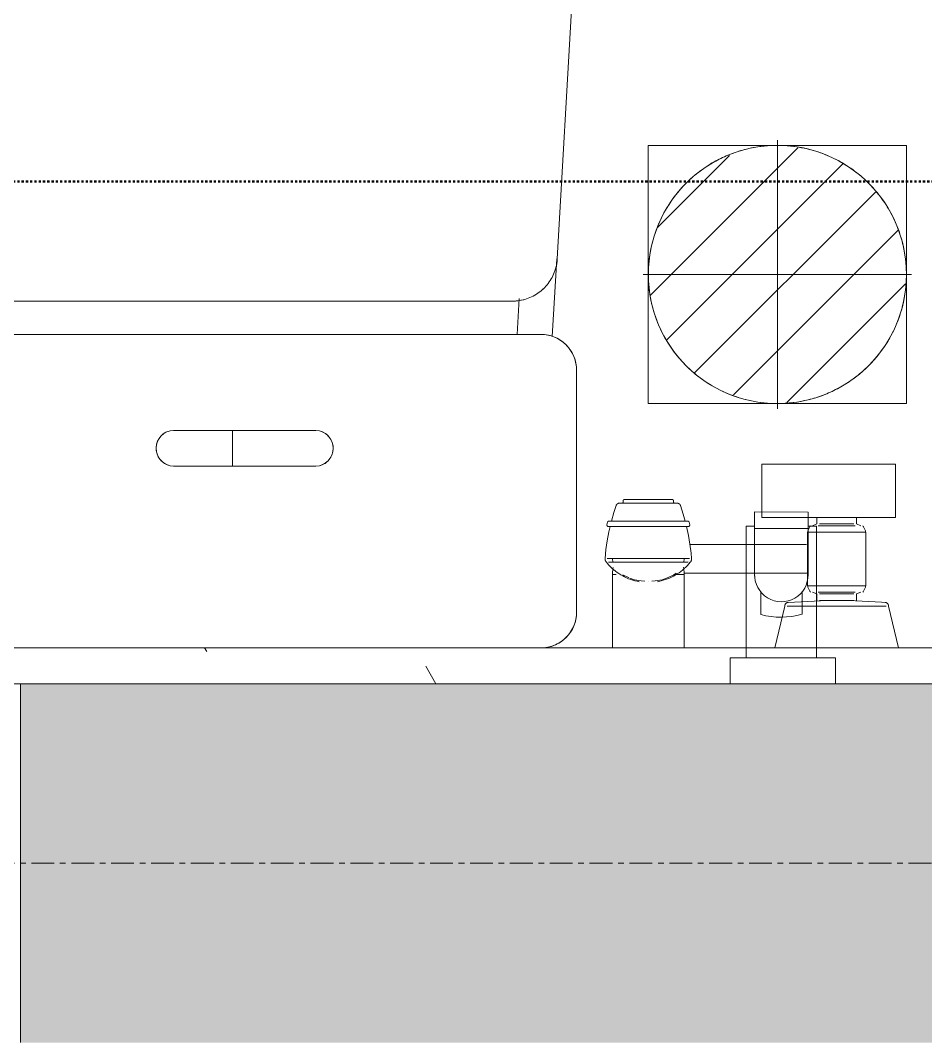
# Model space of a CAD drawing. Header units: millimetres. Extents: x -12746 to 995452, y -409013 to 338495.
# Drawn here: x -5814 to -5309, y 437 to 1007 of the extents above; entities that cross this region are included whole.
import ezdxf

# ---------------------------------------------------------------- set-up
doc = ezdxf.new("R2010")
doc.units = ezdxf.units.MM
doc.linetypes.add('Callout Boundary', pattern=[2.38125, 1.190625, -1.190625])
doc.linetypes.add('Grid Line', pattern=[22.225, 12.7, -3.175, 3.175, -3.175])
for name, color, linetype, lineweight in [('A-ANNO-SYMB', 150, 'Continuous', 9), ('A-DETL-GENF', 92, 'Continuous', 9), ('A-DETL-THIN', 151, 'Continuous', 9), ('A-WALL', 113, 'Continuous', 9), ('A-WALL-PATT', 111, 'Continuous', 18), ('P-SANR-FIXT', 6, 'Continuous', 9), ('S-GRID', 1, 'Continuous', 9)]:
    doc.layers.add(name, color=color, linetype=linetype, lineweight=lineweight)

# ---------------------------------------------------------------- blocks, each defined once
blk = doc.blocks.new('Water_Closet_Toilet_19179 - 540 x 360mm-V11-1st Floor FFL')
at = {"layer": 'P-SANR-FIXT'}
for p, q in [((-185, 134.9), (-185, 0.12)), ((-39.66, 53.61), (39.66, 53.61)), ((6.88, 53.61), (-39.66, 53.61)), ((6.88, 33.61), (6.88, 53.61)), ((39.66, 53.61), (6.88, 53.61)), ((6.88, 53.61), (6.88, 33.61)), ((6.88, 33.61), (6.88, 53.61)), ((-39.66, 33.61), (39.66, 33.61)), ((-39.66, 33.61), (6.88, 33.61)), ((6.88, 33.61), (39.66, 33.61)), ((-185.04, 0.12), (-185.02, -0.68)), ((-171.49, -18.69), (-173.95, -62.02)), ((-152.97, -39.87), (-151.83, -19.88)), ((-145, -19.88), (145, -19.88)), ((149.3, -38.42), (-149.3, -38.42)), ((-163.41, -42.79), (-164.23, -43.37)), ((-174.26, -62), (-189.69, -333.9))]:
    blk.add_line(p, q, dxfattribs=at)
at = {"layer": 'P-SANR-FIXT', "flags": 128}
for points in [[(-185.01, 135.92), (-185.03, 135.12), (-185.04, 134.9)], [(-145, -19.88), (-151.95, -19.88), (-158.68, -19.88), (-165, -19.88)], [(-149.3, -38.42), (-150.3, -38.44), (-151.29, -38.5), (-152.29, -38.6), (-153.28, -38.74), (-154.26, -38.92), (-155.24, -39.14), (-156.2, -39.4), (-157.16, -39.69), (-158.1, -40.02), (-159.03, -40.4), (-159.94, -40.8), (-160.84, -41.25), (-161.72, -41.73), (-162.58, -42.24), (-163.41, -42.79), (-164.23, -43.37), (-165.02, -43.98), (-165.78, -44.63), (-166.52, -45.3), (-167.23, -46), (-167.91, -46.74), (-168.56, -47.49), (-169.19, -48.28), (-169.78, -49.08), (-170.33, -49.91), (-170.86, -50.77), (-171.34, -51.64), (-171.8, -52.53), (-172.22, -53.44), (-172.6, -54.36), (-172.94, -55.3), (-173.25, -56.25), (-173.51, -57.22), (-173.74, -58.19), (-173.93, -59.17), (-174.08, -60.16), (-174.19, -61.15), (-174.26, -62)], [(-149.3, -38.42), (-150.3, -38.44), (-151.29, -38.5), (-152.29, -38.6), (-153.28, -38.74), (-154.26, -38.92), (-155.24, -39.14)], [(-173.25, -56.25), (-173.51, -57.22), (-173.74, -58.19), (-173.93, -59.17), (-174.08, -60.16), (-174.19, -61.15), (-174.26, -62)]]:
    blk.add_lwpolyline(points, dxfattribs=at)
at = {"layer": 'P-SANR-FIXT'}
for centre, radius, start, end in [((-165, 134.9), 20, 95.8886, 135), ((-165, 134.9), 20, 135, 180), ((-39.35, 43.61), 10, 91.7704, 268.2296), ((-39.35, 43.61), 10, 91.7704, 268.2296), ((-39.35, 43.61), 10, 106.4754, 150.5901), ((39.35, 43.61), 10, 271.7704, 88.2296), ((39.35, 43.61), 10, 271.7704, 88.2296), ((39.35, 43.61), 10, 286.4754, 88.2296), ((-39.35, 43.61), 10, 165.2951, 253.5246), ((-165, 0.12), 20, 180, 225), ((-165, 0.12), 20, 225, 270), ((-149.3, -63.42), 25, 90, 104.4584), ((-149.3, -63.42), 25, 118.9167, 133.3751), ((-149.3, -63.42), 25, 162.2918, 176.7501)]:
    blk.add_arc(centre, radius, start, end, dxfattribs=at)
for points, knots in [([(-185, 134.9), (-185, 136.3), (-184.71, 139.1), (-183.39, 143.15), (-181.2, 146.91), (-178.16, 150.18), (-174.36, 152.78), (-170.2, 154.38), (-167.29, 154.81), (-165.97, 154.88)], [0, 0, 0, 0, 0.1428571, 0.2857143, 0.4285714, 0.5714286, 0.7142857, 0.8571429, 0.9719276, 0.9719276, 0.9719276, 0.9719276]), ([(-165, -19.88), (-167.91, -19.88), (-172.13, -18.92), (-176.81, -16.19), (-179.75, -13.58), (-182.09, -10.49), (-184.32, -6.01), (-185, -2.33), (-185, 0.12)], [0, 0, 0, 0, 0.25, 0.375, 0.5, 0.625, 0.75, 1, 1, 1, 1])]:
    blk.add_open_spline(points, degree=3, knots=knots, dxfattribs=at)
blk = doc.blocks.new('HANDSPRAY SHATTAF - Shattaf-V12-1st Floor FFL')
at = {"layer": 'P-SANR-FIXT'}
for p, q in [((-5400.58, 759.55), (-5400.58, 729.86)), ((-5400.58, 759.55), (-5394.8, 759.55)), ((-5394.8, 759.55), (-5336.51, 759.55)), ((-5336.51, 759.55), (-5326.03, 759.55)), ((-5326.03, 729.86), (-5326.03, 759.55)), ((-5477.85, 739.26), (-5477.85, 738.46)), ((-5474.7, 739.76), (-5473.05, 739.76)), ((-5473.05, 739.76), (-5474.7, 739.76)), ((-5473.35, 739.76), (-5471.69, 739.76)), ((-5471.69, 739.76), (-5473.35, 739.76)), ((-5473.33, 739.76), (-5471.67, 739.76)), ((-5471.67, 739.76), (-5473.33, 739.76)), ((-5469.82, 739.76), (-5468.16, 739.76)), ((-5468.16, 739.76), (-5469.82, 739.76)), ((-5469.67, 739.76), (-5468.01, 739.76)), ((-5468.01, 739.76), (-5469.67, 739.76)), ((-5469.49, 739.76), (-5467.83, 739.76)), ((-5467.83, 739.76), (-5469.49, 739.76)), ((-5468.32, 739.76), (-5466.66, 739.76)), ((-5466.66, 739.76), (-5468.32, 739.76)), ((-5468.1, 739.76), (-5466.45, 739.76)), ((-5466.45, 739.76), (-5468.1, 739.76)), ((-5463.85, 739.76), (-5464.68, 739.76)), ((-5464.68, 739.76), (-5463.85, 739.76)), ((-5463.85, 739.76), (-5464.68, 739.76)), ((-5464.68, 739.76), (-5463.85, 739.76)), ((-5463.85, 739.76), (-5464.68, 739.76)), ((-5464.68, 739.76), (-5463.85, 739.76)), ((-5463.85, 739.76), (-5464.68, 739.76)), ((-5464.68, 739.76), (-5463.85, 739.76)), ((-5463.85, 739.76), (-5464.68, 739.76)), ((-5464.68, 739.76), (-5463.85, 739.76)), ((-5463.85, 739.76), (-5463.02, 739.76)), ((-5463.02, 739.76), (-5463.85, 739.76)), ((-5463.85, 739.76), (-5463.02, 739.76)), ((-5463.02, 739.76), (-5463.85, 739.76)), ((-5463.85, 739.76), (-5463.02, 739.76)), ((-5463.02, 739.76), (-5463.85, 739.76)), ((-5463.85, 739.76), (-5463.02, 739.76)), ((-5463.02, 739.76), (-5463.85, 739.76)), ((-5463.85, 739.76), (-5463.02, 739.76)), ((-5463.02, 739.76), (-5463.85, 739.76)), ((-5461.26, 739.76), (-5459.6, 739.76)), ((-5459.6, 739.76), (-5461.26, 739.76)), ((-5461.05, 739.76), (-5459.39, 739.76)), ((-5459.39, 739.76), (-5461.05, 739.76)), ((-5459.88, 739.76), (-5458.22, 739.76)), ((-5458.22, 739.76), (-5459.88, 739.76)), ((-5459.69, 739.76), (-5458.04, 739.76)), ((-5458.04, 739.76), (-5459.69, 739.76)), ((-5459.55, 739.76), (-5457.89, 739.76)), ((-5457.89, 739.76), (-5459.55, 739.76)), ((-5456.04, 739.76), (-5454.38, 739.76)), ((-5454.38, 739.76), (-5456.04, 739.76)), ((-5456.01, 739.76), (-5454.35, 739.76)), ((-5454.35, 739.76), (-5456.01, 739.76)), ((-5454.66, 739.76), (-5453, 739.76)), ((-5453, 739.76), (-5454.66, 739.76)), ((-5449.85, 738.46), (-5449.85, 739.26)), ((-5394.8, 729.86), (-5400.58, 729.86)), ((-5336.51, 729.86), (-5394.8, 729.86)), ((-5369.86, 729.86), (-5369.86, 726.17)), ((-5347.86, 726.17), (-5347.86, 729.86)), ((-5326.03, 729.86), (-5336.51, 729.86)), ((-5486.91, 725.74), (-5486.58, 727.15)), ((-5463.85, 724.76), (-5484.15, 724.76)), ((-5463.85, 727.76), (-5482.8, 727.76)), ((-5449.35, 727.76), (-5463.85, 727.76)), ((-5443.56, 724.76), (-5463.85, 724.76)), ((-5441.13, 727.15), (-5440.79, 725.74)), ((-5369.86, 726.17), (-5372.4, 725.17)), ((-5358.86, 725.17), (-5369.11, 725.17)), ((-5358.86, 725.17), (-5368.43, 725.17)), ((-5358.86, 726.17), (-5368.39, 726.17)), ((-5349.34, 726.17), (-5358.86, 726.17)), ((-5348.61, 725.17), (-5358.86, 725.17)), ((-5349.29, 725.17), (-5358.86, 725.17)), ((-5345.32, 725.17), (-5347.86, 726.17)), ((-5375.11, 721.67), (-5375.11, 706.67)), ((-5358.86, 721.67), (-5375.11, 721.67)), ((-5342.61, 721.67), (-5358.86, 721.67)), ((-5342.61, 706.67), (-5342.61, 721.67)), ((-5486.75, 706.87), (-5463.85, 706.87)), ((-5483.85, 706.67), (-5483.64, 704.85)), ((-5478.03, 706.87), (-5481.97, 706.87)), ((-5463.85, 706.87), (-5440.96, 706.87)), ((-5447, 706.87), (-5449.68, 706.87)), ((-5444.07, 704.85), (-5443.85, 706.67)), ((-5375.11, 706.67), (-5375.11, 691.67)), ((-5342.61, 691.67), (-5342.61, 706.67)), ((-5486.08, 704.85), (-5463.85, 704.85)), ((-5463.85, 704.85), (-5441.62, 704.85)), ((-5483.85, 697.98), (-5483.85, 657.17)), ((-5483.85, 697.98), (-5481.76, 697.98)), ((-5448.08, 697.98), (-5447.09, 697.98)), ((-5447.07, 697.98), (-5443.85, 697.98)), ((-5443.85, 657.17), (-5443.85, 697.98)), ((-5463.85, 693.99), (-5463.85, 693.99)), ((-5463.85, 693.99), (-5463.85, 693.99)), ((-5358.86, 691.67), (-5375.11, 691.67)), ((-5342.61, 691.67), (-5358.86, 691.67)), ((-5372.4, 688.17), (-5369.86, 687.17)), ((-5369.86, 687.17), (-5369.86, 683.48)), ((-5358.86, 688.17), (-5369.11, 688.17)), ((-5358.86, 688.17), (-5368.43, 688.17)), ((-5358.86, 687.17), (-5368.39, 687.17)), ((-5349.29, 688.17), (-5358.86, 688.17)), ((-5348.61, 688.17), (-5358.86, 688.17)), ((-5349.34, 687.17), (-5358.86, 687.17)), ((-5347.86, 687.17), (-5345.32, 688.17)), ((-5347.86, 683.48), (-5347.86, 687.17)), ((-5387.78, 680.45), (-5393.34, 657.17)), ((-5386.37, 680.45), (-5358.86, 680.45)), ((-5358.86, 683.48), (-5368.39, 683.48)), ((-5349.34, 683.48), (-5358.86, 683.48)), ((-5358.86, 680.45), (-5331.36, 680.45)), ((-5324.38, 657.17), (-5329.94, 680.45))]:
    blk.add_line(p, q, dxfattribs=at)
at = {"layer": 'P-SANR-FIXT', "flags": 128}
for points in [[(-5484.36, 727.76), (-5483.03, 732.58), (-5481.82, 736.39)], [(-5481.82, 736.39), (-5481.79, 736.47), (-5481.76, 736.54), (-5481.73, 736.61), (-5481.69, 736.69), (-5481.66, 736.76), (-5481.61, 736.83), (-5481.57, 736.89), (-5481.52, 736.96), (-5481.47, 737.02), (-5481.42, 737.08), (-5481.37, 737.14), (-5481.31, 737.2), (-5481.25, 737.25), (-5481.19, 737.3), (-5481.13, 737.35), (-5481.06, 737.4), (-5481, 737.44), (-5480.93, 737.49), (-5480.86, 737.53), (-5480.79, 737.56), (-5480.72, 737.59), (-5480.64, 737.62), (-5480.57, 737.65), (-5480.49, 737.68), (-5480.41, 737.7), (-5480.34, 737.72), (-5480.26, 737.73), (-5480.18, 737.74), (-5480.1, 737.75), (-5480.02, 737.76), (-5479.94, 737.76), (-5479.92, 737.76)], [(-5463.85, 737.76), (-5464.5, 737.76), (-5465.14, 737.76), (-5465.78, 737.76), (-5466.41, 737.76), (-5467.05, 737.76), (-5467.67, 737.76), (-5468.29, 737.76), (-5468.91, 737.76), (-5469.51, 737.76), (-5470.11, 737.76), (-5470.7, 737.76), (-5471.27, 737.76), (-5471.84, 737.76), (-5472.39, 737.76), (-5472.93, 737.76), (-5473.45, 737.76), (-5473.96, 737.76), (-5474.45, 737.76), (-5474.92, 737.76), (-5475.38, 737.76), (-5475.82, 737.76), (-5476.24, 737.76), (-5476.64, 737.76), (-5477.02, 737.76), (-5477.37, 737.76), (-5477.71, 737.76), (-5478.02, 737.76), (-5478.32, 737.76), (-5478.58, 737.76), (-5478.83, 737.76), (-5479.05, 737.76), (-5479.25, 737.76), (-5479.42, 737.76), (-5479.57, 737.76), (-5479.69, 737.76), (-5479.78, 737.76), (-5479.86, 737.76), (-5479.9, 737.76), (-5479.92, 737.76)], [(-5479.92, 737.76), (-5479.91, 737.76), (-5479.87, 737.76), (-5479.81, 737.76), (-5479.72, 737.76), (-5479.6, 737.76), (-5479.46, 737.76), (-5479.3, 737.76), (-5479.11, 737.76), (-5478.89, 737.76), (-5478.65, 737.76), (-5478.39, 737.76), (-5478.11, 737.76), (-5477.8, 737.76), (-5477.47, 737.76), (-5477.11, 737.76), (-5476.74, 737.76), (-5476.35, 737.76), (-5475.93, 737.76), (-5475.5, 737.76), (-5475.05, 737.76), (-5474.58, 737.76), (-5474.09, 737.76), (-5473.59, 737.76), (-5473.07, 737.76), (-5472.53, 737.76), (-5471.99, 737.76), (-5471.43, 737.76), (-5470.85, 737.76), (-5470.27, 737.76), (-5469.68, 737.76), (-5469.07, 737.76), (-5468.46, 737.76), (-5467.84, 737.76), (-5467.22, 737.76), (-5466.58, 737.76), (-5465.95, 737.76), (-5465.31, 737.76), (-5464.67, 737.76), (-5464.03, 737.76), (-5463.85, 737.76)], [(-5478.55, 737.76), (-5478.52, 737.76), (-5478.5, 737.76), (-5478.47, 737.76), (-5478.44, 737.77), (-5478.41, 737.77), (-5478.39, 737.78), (-5478.36, 737.79), (-5478.33, 737.79), (-5478.31, 737.8), (-5478.28, 737.81), (-5478.25, 737.83), (-5478.23, 737.84), (-5478.21, 737.85), (-5478.18, 737.87), (-5478.16, 737.88), (-5478.13, 737.9), (-5478.11, 737.91), (-5478.09, 737.93), (-5478.07, 737.95), (-5478.05, 737.97), (-5478.03, 737.99), (-5478.01, 738.01), (-5478, 738.04), (-5477.98, 738.06), (-5477.96, 738.08), (-5477.95, 738.1), (-5477.94, 738.13), (-5477.92, 738.15), (-5477.91, 738.18), (-5477.9, 738.21), (-5477.89, 738.23), (-5477.88, 738.26), (-5477.87, 738.29), (-5477.87, 738.31), (-5477.86, 738.34), (-5477.86, 738.37), (-5477.86, 738.4), (-5477.85, 738.42), (-5477.85, 738.45), (-5477.85, 738.46)], [(-5477.85, 739.26), (-5477.85, 739.28), (-5477.85, 739.3), (-5477.85, 739.32), (-5477.85, 739.34), (-5477.84, 739.36), (-5477.84, 739.38), (-5477.83, 739.4), (-5477.83, 739.42), (-5477.82, 739.44), (-5477.81, 739.45), (-5477.81, 739.47), (-5477.8, 739.49), (-5477.79, 739.51), (-5477.78, 739.53), (-5477.77, 739.54), (-5477.75, 739.56), (-5477.74, 739.57), (-5477.73, 739.59), (-5477.72, 739.6), (-5477.7, 739.62), (-5477.69, 739.63), (-5477.67, 739.65), (-5477.66, 739.66), (-5477.64, 739.67), (-5477.62, 739.68), (-5477.61, 739.69), (-5477.59, 739.7), (-5477.57, 739.71), (-5477.55, 739.72), (-5477.53, 739.73), (-5477.52, 739.73), (-5477.5, 739.74), (-5477.48, 739.74), (-5477.46, 739.75), (-5477.44, 739.75), (-5477.42, 739.76), (-5477.4, 739.76), (-5477.38, 739.76), (-5477.36, 739.76), (-5477.35, 739.76)], [(-5463.85, 739.76), (-5464.39, 739.76), (-5464.93, 739.76), (-5465.47, 739.76), (-5466, 739.76), (-5466.53, 739.76), (-5467.06, 739.76), (-5467.58, 739.76), (-5468.1, 739.76), (-5468.61, 739.76), (-5469.11, 739.76), (-5469.6, 739.76), (-5470.09, 739.76), (-5470.56, 739.76), (-5471.02, 739.76), (-5471.48, 739.76), (-5471.92, 739.76), (-5472.34, 739.76), (-5472.75, 739.76), (-5473.15, 739.76), (-5473.54, 739.76), (-5473.91, 739.76), (-5474.26, 739.76), (-5474.59, 739.76), (-5474.91, 739.76), (-5475.21, 739.76), (-5475.5, 739.76), (-5475.76, 739.76), (-5476, 739.76), (-5476.23, 739.76), (-5476.44, 739.76), (-5476.62, 739.76), (-5476.79, 739.76), (-5476.93, 739.76), (-5477.05, 739.76), (-5477.16, 739.76), (-5477.24, 739.76), (-5477.3, 739.76), (-5477.34, 739.76), (-5477.35, 739.76)], [(-5477.35, 739.76), (-5477.34, 739.76), (-5477.31, 739.76), (-5477.26, 739.76), (-5477.18, 739.76), (-5477.08, 739.76), (-5476.97, 739.76), (-5476.83, 739.76), (-5476.67, 739.76), (-5476.49, 739.76), (-5476.29, 739.76), (-5476.07, 739.76), (-5475.83, 739.76), (-5475.57, 739.76), (-5475.29, 739.76), (-5474.99, 739.76), (-5474.68, 739.76), (-5474.35, 739.76), (-5474, 739.76), (-5473.64, 739.76), (-5473.26, 739.76), (-5472.86, 739.76), (-5472.45, 739.76), (-5472.03, 739.76), (-5471.6, 739.76), (-5471.15, 739.76), (-5470.69, 739.76), (-5470.22, 739.76), (-5469.73, 739.76), (-5469.24, 739.76), (-5468.74, 739.76), (-5468.24, 739.76), (-5467.72, 739.76), (-5467.2, 739.76), (-5466.68, 739.76), (-5466.15, 739.76), (-5465.61, 739.76), (-5465.08, 739.76), (-5464.54, 739.76), (-5464, 739.76), (-5463.85, 739.76)], [(-5463.85, 739.76), (-5463.31, 739.76), (-5462.77, 739.76), (-5462.24, 739.76), (-5461.7, 739.76), (-5461.17, 739.76), (-5460.64, 739.76), (-5460.12, 739.76), (-5459.61, 739.76), (-5459.1, 739.76), (-5458.6, 739.76), (-5458.1, 739.76), (-5457.62, 739.76), (-5457.15, 739.76), (-5456.68, 739.76), (-5456.23, 739.76), (-5455.79, 739.76), (-5455.36, 739.76), (-5454.95, 739.76), (-5454.55, 739.76), (-5454.17, 739.76), (-5453.8, 739.76), (-5453.45, 739.76), (-5453.11, 739.76), (-5452.79, 739.76), (-5452.49, 739.76), (-5452.21, 739.76), (-5451.95, 739.76), (-5451.7, 739.76), (-5451.48, 739.76), (-5451.27, 739.76), (-5451.08, 739.76), (-5450.92, 739.76), (-5450.78, 739.76), (-5450.65, 739.76), (-5450.55, 739.76), (-5450.47, 739.76), (-5450.41, 739.76), (-5450.37, 739.76), (-5450.35, 739.76)], [(-5450.35, 739.76), (-5450.36, 739.76), (-5450.4, 739.76), (-5450.45, 739.76), (-5450.53, 739.76), (-5450.62, 739.76), (-5450.74, 739.76), (-5450.88, 739.76), (-5451.04, 739.76), (-5451.22, 739.76), (-5451.42, 739.76), (-5451.64, 739.76), (-5451.88, 739.76), (-5452.14, 739.76), (-5452.41, 739.76), (-5452.71, 739.76), (-5453.02, 739.76), (-5453.36, 739.76), (-5453.7, 739.76), (-5454.07, 739.76), (-5454.45, 739.76), (-5454.84, 739.76), (-5455.25, 739.76), (-5455.67, 739.76), (-5456.11, 739.76), (-5456.56, 739.76), (-5457.02, 739.76), (-5457.49, 739.76), (-5457.97, 739.76), (-5458.46, 739.76), (-5458.96, 739.76), (-5459.47, 739.76), (-5459.98, 739.76), (-5460.5, 739.76), (-5461.03, 739.76), (-5461.56, 739.76), (-5462.09, 739.76), (-5462.63, 739.76), (-5463.17, 739.76), (-5463.71, 739.76), (-5463.85, 739.76)], [(-5463.85, 737.76), (-5463.21, 737.76), (-5462.57, 737.76), (-5461.93, 737.76), (-5461.29, 737.76), (-5460.66, 737.76), (-5460.03, 737.76), (-5459.41, 737.76), (-5458.8, 737.76), (-5458.19, 737.76), (-5457.6, 737.76), (-5457.01, 737.76), (-5456.43, 737.76), (-5455.87, 737.76), (-5455.32, 737.76), (-5454.78, 737.76), (-5454.26, 737.76), (-5453.75, 737.76), (-5453.26, 737.76), (-5452.78, 737.76), (-5452.33, 737.76), (-5451.89, 737.76), (-5451.47, 737.76), (-5451.07, 737.76), (-5450.69, 737.76), (-5450.33, 737.76), (-5450, 737.76), (-5449.68, 737.76), (-5449.39, 737.76), (-5449.12, 737.76), (-5448.88, 737.76), (-5448.66, 737.76), (-5448.46, 737.76), (-5448.29, 737.76), (-5448.14, 737.76), (-5448.02, 737.76), (-5447.92, 737.76), (-5447.85, 737.76), (-5447.81, 737.76), (-5447.79, 737.76)], [(-5447.78, 737.76), (-5447.8, 737.76), (-5447.84, 737.76), (-5447.9, 737.76), (-5447.99, 737.76), (-5448.1, 737.76), (-5448.24, 737.76), (-5448.41, 737.76), (-5448.6, 737.76), (-5448.81, 737.76), (-5449.05, 737.76), (-5449.31, 737.76), (-5449.6, 737.76), (-5449.91, 737.76), (-5450.24, 737.76), (-5450.59, 737.76), (-5450.96, 737.76), (-5451.36, 737.76), (-5451.77, 737.76), (-5452.21, 737.76), (-5452.66, 737.76), (-5453.13, 737.76), (-5453.61, 737.76), (-5454.12, 737.76), (-5454.64, 737.76), (-5455.17, 737.76), (-5455.72, 737.76), (-5456.28, 737.76), (-5456.85, 737.76), (-5457.44, 737.76), (-5458.03, 737.76), (-5458.63, 737.76), (-5459.25, 737.76), (-5459.87, 737.76), (-5460.49, 737.76), (-5461.12, 737.76), (-5461.76, 737.76), (-5462.4, 737.76), (-5463.04, 737.76), (-5463.68, 737.76), (-5463.85, 737.76)], [(-5450.35, 739.76), (-5450.33, 739.76), (-5450.31, 739.76), (-5450.29, 739.76), (-5450.27, 739.75), (-5450.25, 739.75), (-5450.23, 739.75), (-5450.21, 739.74), (-5450.2, 739.73), (-5450.18, 739.73), (-5450.16, 739.72), (-5450.14, 739.71), (-5450.12, 739.7), (-5450.1, 739.69), (-5450.09, 739.68), (-5450.07, 739.67), (-5450.05, 739.66), (-5450.04, 739.65), (-5450.02, 739.64), (-5450.01, 739.62), (-5449.99, 739.61), (-5449.98, 739.59), (-5449.97, 739.58), (-5449.96, 739.56), (-5449.94, 739.55), (-5449.93, 739.53), (-5449.92, 739.51), (-5449.91, 739.5), (-5449.9, 739.48), (-5449.89, 739.46), (-5449.89, 739.44), (-5449.88, 739.42), (-5449.87, 739.4), (-5449.87, 739.38), (-5449.86, 739.36), (-5449.86, 739.34), (-5449.86, 739.33), (-5449.85, 739.31), (-5449.85, 739.29), (-5449.85, 739.27), (-5449.85, 739.26)], [(-5449.85, 738.46), (-5449.85, 738.43), (-5449.85, 738.4), (-5449.85, 738.38), (-5449.84, 738.35), (-5449.84, 738.32), (-5449.83, 738.29), (-5449.83, 738.27), (-5449.82, 738.24), (-5449.81, 738.21), (-5449.8, 738.19), (-5449.79, 738.16), (-5449.77, 738.14), (-5449.76, 738.11), (-5449.75, 738.09), (-5449.73, 738.06), (-5449.71, 738.04), (-5449.7, 738.02), (-5449.68, 738), (-5449.66, 737.98), (-5449.64, 737.96), (-5449.62, 737.94), (-5449.6, 737.92), (-5449.58, 737.9), (-5449.55, 737.89), (-5449.53, 737.87), (-5449.51, 737.86), (-5449.48, 737.84), (-5449.46, 737.83), (-5449.43, 737.82), (-5449.41, 737.81), (-5449.38, 737.8), (-5449.35, 737.79), (-5449.33, 737.78), (-5449.3, 737.77), (-5449.27, 737.77), (-5449.24, 737.77), (-5449.22, 737.76), (-5449.19, 737.76), (-5449.16, 737.76), (-5449.15, 737.76)], [(-5447.78, 737.76), (-5447.7, 737.76), (-5447.62, 737.75), (-5447.54, 737.74), (-5447.47, 737.73), (-5447.39, 737.72), (-5447.31, 737.7), (-5447.23, 737.68), (-5447.16, 737.66), (-5447.08, 737.63), (-5447.01, 737.6), (-5446.93, 737.57), (-5446.86, 737.53), (-5446.79, 737.49), (-5446.72, 737.45), (-5446.65, 737.41), (-5446.59, 737.36), (-5446.53, 737.31), (-5446.47, 737.26), (-5446.41, 737.21), (-5446.35, 737.15), (-5446.29, 737.09), (-5446.24, 737.03), (-5446.19, 736.97), (-5446.15, 736.91), (-5446.1, 736.84), (-5446.06, 736.77), (-5446.02, 736.7), (-5445.98, 736.63), (-5445.95, 736.56), (-5445.92, 736.48), (-5445.89, 736.41), (-5445.89, 736.39)], [(-5445.89, 736.39), (-5444.4, 731.62), (-5443.34, 727.76)], [(-5487.96, 706.87), (-5487.45, 711.87), (-5486.75, 716.85), (-5485.84, 721.79), (-5485.19, 724.76)], [(-5486.14, 724.76), (-5486.17, 724.76), (-5486.2, 724.76), (-5486.23, 724.77), (-5486.26, 724.77), (-5486.29, 724.78), (-5486.33, 724.78), (-5486.36, 724.79), (-5486.39, 724.8), (-5486.42, 724.81), (-5486.45, 724.82), (-5486.48, 724.84), (-5486.5, 724.85), (-5486.53, 724.87), (-5486.56, 724.88), (-5486.59, 724.9), (-5486.61, 724.92), (-5486.64, 724.94), (-5486.66, 724.96), (-5486.69, 724.98), (-5486.71, 725), (-5486.73, 725.03), (-5486.75, 725.05), (-5486.77, 725.08), (-5486.79, 725.1), (-5486.81, 725.13), (-5486.83, 725.16), (-5486.84, 725.18), (-5486.86, 725.21), (-5486.87, 725.24), (-5486.88, 725.27), (-5486.89, 725.3), (-5486.9, 725.33), (-5486.91, 725.36), (-5486.92, 725.39), (-5486.92, 725.42), (-5486.93, 725.46), (-5486.93, 725.49), (-5486.93, 725.52), (-5486.94, 725.55), (-5486.94, 725.58), (-5486.93, 725.62), (-5486.93, 725.65), (-5486.93, 725.68), (-5486.92, 725.71), (-5486.91, 725.74)], [(-5486.58, 727.15), (-5486.57, 727.18), (-5486.56, 727.21), (-5486.55, 727.24), (-5486.54, 727.27), (-5486.52, 727.3), (-5486.51, 727.33), (-5486.49, 727.36), (-5486.48, 727.39), (-5486.46, 727.41), (-5486.44, 727.44), (-5486.42, 727.46), (-5486.4, 727.49), (-5486.38, 727.51), (-5486.36, 727.54), (-5486.33, 727.56), (-5486.31, 727.58), (-5486.28, 727.6), (-5486.26, 727.62), (-5486.23, 727.63), (-5486.2, 727.65), (-5486.18, 727.67), (-5486.15, 727.68), (-5486.12, 727.69), (-5486.09, 727.71), (-5486.06, 727.72), (-5486.03, 727.73), (-5486, 727.74), (-5485.97, 727.74), (-5485.93, 727.75), (-5485.9, 727.75), (-5485.87, 727.76), (-5485.84, 727.76), (-5485.81, 727.76), (-5485.8, 727.76)], [(-5486.14, 724.76), (-5486.12, 724.76), (-5486.06, 724.76), (-5485.98, 724.76), (-5485.85, 724.76), (-5485.69, 724.76), (-5485.5, 724.76), (-5485.27, 724.76), (-5485, 724.76), (-5484.71, 724.76), (-5484.38, 724.76), (-5484.01, 724.76), (-5483.62, 724.76), (-5483.19, 724.76), (-5482.73, 724.76), (-5482.24, 724.76), (-5481.73, 724.76), (-5481.18, 724.76), (-5480.6, 724.76), (-5480, 724.76), (-5479.38, 724.76), (-5478.73, 724.76), (-5478.05, 724.76), (-5477.35, 724.76), (-5476.63, 724.76), (-5475.89, 724.76), (-5475.13, 724.76), (-5474.36, 724.76), (-5473.56, 724.76), (-5472.75, 724.76), (-5471.93, 724.76), (-5471.09, 724.76), (-5470.24, 724.76), (-5469.38, 724.76), (-5468.52, 724.76), (-5467.64, 724.76), (-5466.76, 724.76), (-5465.87, 724.76), (-5464.98, 724.76), (-5464.09, 724.76), (-5463.85, 724.76)], [(-5484.62, 724.76), (-5484.93, 724.76), (-5485.2, 724.76), (-5485.44, 724.76), (-5485.64, 724.76), (-5485.81, 724.76), (-5485.95, 724.76), (-5486.04, 724.76), (-5486.11, 724.76), (-5486.13, 724.76)], [(-5463.85, 727.76), (-5464.73, 727.76), (-5465.61, 727.76), (-5466.48, 727.76), (-5467.35, 727.76), (-5468.21, 727.76), (-5469.07, 727.76), (-5469.92, 727.76), (-5470.76, 727.76), (-5471.58, 727.76), (-5472.4, 727.76), (-5473.2, 727.76), (-5473.99, 727.76), (-5474.76, 727.76), (-5475.51, 727.76), (-5476.24, 727.76), (-5476.96, 727.76), (-5477.65, 727.76), (-5478.32, 727.76), (-5478.97, 727.76), (-5479.6, 727.76), (-5480.19, 727.76), (-5480.77, 727.76), (-5481.31, 727.76), (-5481.83, 727.76), (-5482.32, 727.76), (-5482.78, 727.76), (-5483.21, 727.76), (-5483.61, 727.76), (-5483.97, 727.76), (-5484.31, 727.76), (-5484.61, 727.76), (-5484.88, 727.76), (-5485.11, 727.76), (-5485.31, 727.76), (-5485.48, 727.76), (-5485.61, 727.76), (-5485.71, 727.76), (-5485.77, 727.76), (-5485.8, 727.76)], [(-5485.8, 727.76), (-5485.78, 727.76), (-5485.73, 727.76), (-5485.64, 727.76), (-5485.52, 727.76), (-5485.36, 727.76), (-5485.17, 727.76), (-5484.94, 727.76), (-5484.68, 727.76), (-5484.39, 727.76), (-5484.07, 727.76), (-5483.71, 727.76), (-5483.32, 727.76), (-5482.9, 727.76), (-5482.45, 727.76), (-5481.97, 727.76)], [(-5441.91, 727.76), (-5441.92, 727.76), (-5441.98, 727.76), (-5442.06, 727.76), (-5442.19, 727.76), (-5442.34, 727.76), (-5442.54, 727.76), (-5442.76, 727.76), (-5443.02, 727.76), (-5443.31, 727.76), (-5443.64, 727.76), (-5444, 727.76), (-5444.39, 727.76), (-5444.81, 727.76), (-5445.26, 727.76), (-5445.74, 727.76), (-5446.25, 727.76), (-5446.79, 727.76), (-5447.35, 727.76), (-5447.95, 727.76), (-5448.56, 727.76), (-5449.2, 727.76), (-5449.87, 727.76), (-5450.56, 727.76), (-5451.27, 727.76), (-5452, 727.76), (-5452.74, 727.76), (-5453.51, 727.76), (-5454.29, 727.76), (-5455.09, 727.76), (-5455.9, 727.76), (-5456.72, 727.76), (-5457.56, 727.76), (-5458.41, 727.76), (-5459.26, 727.76), (-5460.12, 727.76), (-5460.99, 727.76), (-5461.86, 727.76), (-5462.74, 727.76), (-5463.62, 727.76), (-5463.85, 727.76)], [(-5463.85, 724.76), (-5462.96, 724.76), (-5462.07, 724.76), (-5461.19, 724.76), (-5460.3, 724.76), (-5459.43, 724.76), (-5458.56, 724.76), (-5457.7, 724.76), (-5456.84, 724.76), (-5456, 724.76), (-5455.18, 724.76), (-5454.36, 724.76), (-5453.56, 724.76), (-5452.78, 724.76), (-5452.02, 724.76), (-5451.27, 724.76), (-5450.55, 724.76), (-5449.84, 724.76), (-5449.16, 724.76), (-5448.5, 724.76), (-5447.87, 724.76), (-5447.26, 724.76), (-5446.68, 724.76), (-5446.12, 724.76), (-5445.6, 724.76), (-5445.1, 724.76), (-5444.64, 724.76), (-5444.2, 724.76), (-5443.8, 724.76), (-5443.42, 724.76), (-5443.08, 724.76), (-5442.78, 724.76), (-5442.51, 724.76), (-5442.27, 724.76), (-5442.06, 724.76), (-5441.89, 724.76), (-5441.76, 724.76), (-5441.66, 724.76), (-5441.6, 724.76), (-5441.57, 724.76)], [(-5447.51, 727.76), (-5446.94, 727.76), (-5446.39, 727.76), (-5445.87, 727.76), (-5445.39, 727.76), (-5444.93, 727.76), (-5444.5, 727.76), (-5444.1, 727.76), (-5443.73, 727.76), (-5443.4, 727.76), (-5443.1, 727.76), (-5442.83, 727.76), (-5442.59, 727.76), (-5442.39, 727.76), (-5442.23, 727.76), (-5442.09, 727.76), (-5442, 727.76), (-5441.94, 727.76), (-5441.91, 727.76)], [(-5441.57, 724.76), (-5441.59, 724.76), (-5441.64, 724.76), (-5441.73, 724.76), (-5441.86, 724.76), (-5442.01, 724.76), (-5442.21, 724.76), (-5442.44, 724.76), (-5442.7, 724.76), (-5443, 724.76), (-5443.33, 724.76)], [(-5442.51, 724.76), (-5441.49, 719.84), (-5440.66, 714.89), (-5440.03, 709.9), (-5439.74, 706.87)], [(-5441.91, 727.76), (-5441.87, 727.76), (-5441.84, 727.76), (-5441.81, 727.75), (-5441.78, 727.75), (-5441.75, 727.74), (-5441.72, 727.74), (-5441.69, 727.73), (-5441.66, 727.72), (-5441.62, 727.71), (-5441.6, 727.7), (-5441.57, 727.68), (-5441.54, 727.67), (-5441.51, 727.65), (-5441.48, 727.64), (-5441.46, 727.62), (-5441.43, 727.6), (-5441.4, 727.58), (-5441.38, 727.56), (-5441.36, 727.54), (-5441.33, 727.52), (-5441.31, 727.49), (-5441.29, 727.47), (-5441.27, 727.45), (-5441.25, 727.42), (-5441.23, 727.39), (-5441.22, 727.37), (-5441.2, 727.34), (-5441.19, 727.31), (-5441.17, 727.28), (-5441.16, 727.25), (-5441.15, 727.22), (-5441.14, 727.19), (-5441.13, 727.16), (-5441.13, 727.15)], [(-5440.79, 725.74), (-5440.78, 725.71), (-5440.78, 725.68), (-5440.78, 725.65), (-5440.77, 725.62), (-5440.77, 725.58), (-5440.77, 725.55), (-5440.77, 725.52), (-5440.77, 725.49), (-5440.78, 725.46), (-5440.78, 725.42), (-5440.79, 725.39), (-5440.8, 725.36), (-5440.8, 725.33), (-5440.81, 725.3), (-5440.82, 725.27), (-5440.84, 725.24), (-5440.85, 725.21), (-5440.86, 725.18), (-5440.88, 725.16), (-5440.9, 725.13), (-5440.91, 725.1), (-5440.93, 725.08), (-5440.95, 725.05), (-5440.97, 725.03), (-5441, 725), (-5441.02, 724.98), (-5441.04, 724.96), (-5441.07, 724.94), (-5441.09, 724.92), (-5441.12, 724.9), (-5441.14, 724.88), (-5441.17, 724.87), (-5441.2, 724.85), (-5441.23, 724.84), (-5441.26, 724.82), (-5441.29, 724.81), (-5441.32, 724.8), (-5441.35, 724.79), (-5441.38, 724.78), (-5441.41, 724.78), (-5441.44, 724.77), (-5441.47, 724.77), (-5441.51, 724.76), (-5441.54, 724.76), (-5441.57, 724.76)], [(-5375.11, 721.67), (-5375, 722.05), (-5374.87, 722.43), (-5374.73, 722.81), (-5374.57, 723.17), (-5374.4, 723.53), (-5374.21, 723.89), (-5374.01, 724.23), (-5373.79, 724.57), (-5373.56, 724.9), (-5373.36, 725.17)], [(-5344.36, 725.17), (-5344.12, 724.85), (-5343.9, 724.52), (-5343.68, 724.18), (-5343.48, 723.83), (-5343.3, 723.48), (-5343.13, 723.12), (-5342.97, 722.75), (-5342.83, 722.37), (-5342.71, 721.99), (-5342.61, 721.67)], [(-5440.3, 714.67), (-5438.5, 714.67), (-5436.66, 714.67), (-5434.77, 714.67), (-5432.85, 714.67), (-5430.89, 714.67), (-5428.91, 714.67), (-5426.89, 714.67), (-5424.86, 714.67), (-5422.8, 714.67), (-5420.72, 714.67), (-5418.63, 714.67), (-5416.53, 714.67), (-5414.42, 714.67), (-5412.3, 714.67), (-5410.19, 714.67), (-5408.08, 714.67), (-5405.97, 714.67), (-5403.87, 714.67), (-5401.79, 714.67), (-5399.72, 714.67), (-5397.67, 714.67), (-5395.64, 714.67), (-5393.64, 714.67), (-5391.67, 714.67), (-5389.73, 714.67), (-5387.82, 714.67), (-5385.95, 714.67), (-5384.13, 714.67), (-5382.35, 714.67), (-5380.61, 714.67), (-5378.93, 714.67), (-5377.3, 714.67), (-5375.72, 714.67)], [(-5487.23, 704.85), (-5487.3, 704.93), (-5487.37, 705.01), (-5487.44, 705.09), (-5487.5, 705.18), (-5487.56, 705.27), (-5487.61, 705.36), (-5487.66, 705.45), (-5487.71, 705.55), (-5487.76, 705.65), (-5487.8, 705.75), (-5487.83, 705.85), (-5487.86, 705.95), (-5487.89, 706.05), (-5487.91, 706.16), (-5487.93, 706.26), (-5487.95, 706.37), (-5487.96, 706.47), (-5487.97, 706.58), (-5487.97, 706.69), (-5487.97, 706.79), (-5487.96, 706.87)], [(-5483.85, 706.87), (-5483.85, 706.77), (-5483.85, 706.67)], [(-5443.85, 706.67), (-5443.85, 706.77), (-5443.86, 706.87)], [(-5439.74, 706.87), (-5439.74, 706.77), (-5439.74, 706.66), (-5439.74, 706.55), (-5439.75, 706.45), (-5439.76, 706.34), (-5439.78, 706.24), (-5439.8, 706.13), (-5439.82, 706.03), (-5439.85, 705.93), (-5439.88, 705.82), (-5439.92, 705.72), (-5439.96, 705.63), (-5440.01, 705.53), (-5440.05, 705.43), (-5440.11, 705.34), (-5440.16, 705.25), (-5440.22, 705.16), (-5440.29, 705.08), (-5440.35, 704.99), (-5440.42, 704.91), (-5440.48, 704.85)], [(-5468.93, 693.99), (-5470.13, 694.24), (-5471.32, 694.53), (-5472.5, 694.87), (-5473.66, 695.26), (-5474.81, 695.69), (-5475.93, 696.17), (-5477.04, 696.69), (-5478.13, 697.26), (-5479.19, 697.87), (-5480.23, 698.52), (-5481.24, 699.21), (-5482.23, 699.95), (-5483.18, 700.72), (-5484.1, 701.53), (-5484.99, 702.37), (-5485.84, 703.25), (-5486.66, 704.17), (-5487.23, 704.85)], [(-5483.85, 697.98), (-5483.84, 698.78), (-5483.79, 699.58), (-5483.71, 700.38), (-5483.6, 701.17), (-5483.45, 701.95)], [(-5440.48, 704.85), (-5441.27, 703.91), (-5442.1, 703.01), (-5442.96, 702.14), (-5443.86, 701.3), (-5444.79, 700.5), (-5445.75, 699.74), (-5446.74, 699.02), (-5447.76, 698.34), (-5448.8, 697.7), (-5449.87, 697.1), (-5450.96, 696.54), (-5452.08, 696.03), (-5453.21, 695.57), (-5454.36, 695.15), (-5455.53, 694.77), (-5456.71, 694.45), (-5457.91, 694.17), (-5458.78, 693.99)], [(-5444.28, 702.1), (-5444.13, 701.31), (-5444.01, 700.52), (-5443.93, 699.73), (-5443.88, 698.93), (-5443.85, 698.13), (-5443.85, 697.98)], [(-5478, 697.83), (-5474.96, 696.28), (-5474.81, 696.21)], [(-5474.18, 695.97), (-5471.51, 695.12), (-5467.75, 694.41), (-5465.79, 694.23)], [(-5461.92, 694.23), (-5459.95, 694.41), (-5456.2, 695.12), (-5452.74, 696.28), (-5449.71, 697.83), (-5448.32, 698.79)], [(-5374.89, 698.67), (-5376.44, 698.67), (-5378.04, 698.67), (-5379.7, 698.67), (-5381.41, 698.67), (-5383.16, 698.67), (-5384.96, 698.67), (-5386.81, 698.67), (-5388.69, 698.67), (-5390.62, 698.67), (-5392.57, 698.67), (-5394.56, 698.67), (-5396.57, 698.67), (-5398.61, 698.67), (-5400.67, 698.67), (-5402.75, 698.67), (-5404.84, 698.67), (-5406.94, 698.67), (-5409.05, 698.67), (-5411.16, 698.67), (-5413.28, 698.67), (-5415.39, 698.67), (-5417.5, 698.67), (-5419.59, 698.67), (-5421.68, 698.67), (-5423.75, 698.67), (-5425.8, 698.67), (-5427.82, 698.67), (-5429.83, 698.67), (-5431.8, 698.67), (-5433.74, 698.67), (-5435.64, 698.67), (-5437.51, 698.67), (-5439.34, 698.67), (-5441.12, 698.67), (-5442.85, 698.67), (-5444.07, 698.67)], [(-5373.36, 688.17), (-5373.6, 688.49), (-5373.83, 688.82), (-5374.04, 689.16), (-5374.24, 689.51), (-5374.42, 689.86), (-5374.59, 690.22), (-5374.75, 690.59), (-5374.89, 690.97), (-5375.02, 691.34), (-5375.11, 691.67)], [(-5342.61, 691.67), (-5342.72, 691.29), (-5342.85, 690.91), (-5343, 690.53), (-5343.15, 690.17), (-5343.33, 689.81), (-5343.51, 689.45), (-5343.72, 689.11), (-5343.93, 688.77), (-5344.16, 688.44), (-5344.36, 688.17)], [(-5387.78, 680.45), (-5387.78, 680.53), (-5387.78, 680.61), (-5387.77, 680.69), (-5387.76, 680.77), (-5387.74, 680.85), (-5387.72, 680.93), (-5387.7, 681.01), (-5387.68, 681.08), (-5387.65, 681.16), (-5387.62, 681.23), (-5387.59, 681.3), (-5387.56, 681.38), (-5387.52, 681.45), (-5387.48, 681.52), (-5387.43, 681.58), (-5387.39, 681.65), (-5387.34, 681.71), (-5387.29, 681.77), (-5387.23, 681.83), (-5387.18, 681.89), (-5387.12, 681.94), (-5387.06, 681.99), (-5386.99, 682.04), (-5386.93, 682.09), (-5386.86, 682.14), (-5386.79, 682.18), (-5386.72, 682.22), (-5386.65, 682.25), (-5386.58, 682.29), (-5386.51, 682.32), (-5386.43, 682.34), (-5386.36, 682.37), (-5386.28, 682.39), (-5386.2, 682.41), (-5386.12, 682.42), (-5386.04, 682.44), (-5385.96, 682.44), (-5385.93, 682.45)], [(-5385.93, 682.45), (-5367.96, 683.41), (-5365.86, 683.48)], [(-5351.87, 683.48), (-5333.89, 682.6), (-5331.79, 682.45)], [(-5331.79, 682.45), (-5331.71, 682.44), (-5331.63, 682.43), (-5331.56, 682.42), (-5331.48, 682.4), (-5331.4, 682.38), (-5331.32, 682.36), (-5331.25, 682.33), (-5331.17, 682.3), (-5331.1, 682.27), (-5331.03, 682.23), (-5330.96, 682.19), (-5330.89, 682.15), (-5330.82, 682.11), (-5330.76, 682.06), (-5330.69, 682.02), (-5330.63, 681.96), (-5330.57, 681.91), (-5330.51, 681.86), (-5330.46, 681.8), (-5330.41, 681.74), (-5330.36, 681.67), (-5330.31, 681.61), (-5330.26, 681.54), (-5330.22, 681.48), (-5330.18, 681.41), (-5330.15, 681.34), (-5330.11, 681.26), (-5330.08, 681.19), (-5330.05, 681.11), (-5330.03, 681.04), (-5330.01, 680.96), (-5329.99, 680.88), (-5329.97, 680.81), (-5329.96, 680.73), (-5329.95, 680.65), (-5329.94, 680.57), (-5329.94, 680.49), (-5329.94, 680.45)]]:
    blk.add_lwpolyline(points, dxfattribs=at)
blk = doc.blocks.new('wc-ground-22 - wc-ground-22-411673-1st Floor FFL')
at = {"layer": 'A-DETL-GENF'}
h = blk.add_hatch(dxfattribs=at)
h.set_pattern_fill('FP_5', color=256, style=0, pattern_type=2)
h.set_pattern_definition([(45, (110398.923, -115789.815), (16.9550064, -16.9550064), [])])
h.paths.add_polyline_path([(-296.94, -156.13), (-314.15, -158.22), (-330.36, -164.37), (-344.64, -174.22), (-356.14, -187.2), (-364.2, -202.56), (-368.35, -219.39), (-368.35, -236.74), (-364.2, -253.57), (-356.14, -268.92), (-344.64, -281.91), (-330.37, -291.76), (-314.15, -297.91), (-296.94, -300), (-279.72, -297.91), (-263.51, -291.76), (-249.23, -281.91), (-237.73, -268.93), (-229.67, -253.57), (-225.52, -236.74), (-225.52, -219.39), (-229.81, -202.31), (-237.73, -187.21), (-249.24, -174.22), (-263.5, -164.37), (-279.72, -158.22)])
for p, q in [((-270.6, 0), (-329.42, 0)), ((-329.42, 0), (-329.42, -14.46)), ((-270.6, -14.46), (-270.6, 0)), ((-329.42, -14.46), (-270.6, -14.46)), ((-318.74, -87.73), (-318.74, -14.46)), ((-318.74, -14.46), (-279.62, -14.46)), ((-279.62, -14.46), (-279.62, -87.73)), ((-310.7, -38.77), (-310.7, -51.1)), ((-287.66, -38.51), (-287.66, -51.1)), ((-314.1, -60.83), (-314.1, -95.65)), ((-284.27, -95.79), (-284.27, -59.97)), ((-314.1, -87.69), (-318.74, -87.73)), ((-314.1, -95.65), (-314.1, -86.39)), ((-314.1, -86.39), (-284.27, -86.53)), ((-284.27, -86.53), (-284.27, -95.79)), ((-279.62, -87.73), (-284.27, -87.83)), ((-314.1, -95.65), (-284.27, -95.79)), ((-296.94, -153.25), (-296.94, -302.88)), ((-368.87, -156.13), (-225, -156.13)), ((-368.87, -300), (-368.87, -156.13)), ((-225, -156.13), (-225, -300)), ((-222.12, -228.07), (-371.75, -228.07)), ((-225, -300), (-368.87, -300))]:
    blk.add_line(p, q, dxfattribs=at)
for centre, radius, start, end in [((-298.72, -79.78), 42.73, 74.9948, 106.2783), ((-299.18, -60.59), 14.92, 357.6272, 180.9258)]:
    blk.add_arc(centre, radius, start, end, dxfattribs=at)
blk.add_ellipse((-296.94, -228.07), major_axis=(0, 71.93), ratio=1, dxfattribs=at)
for points in [[(-296.94, -156.13), (-302.84, -156.15), (-311.4, -157.18), (-322.51, -160.65), (-330.45, -164.21), (-337.89, -168.73), (-347.04, -175.87), (-356.71, -186.8), (-364.85, -202.31), (-369.04, -219.31), (-369.05, -233.91), (-366.94, -245.32), (-364.68, -252.61), (-362.15, -258.58), (-358.8, -265.07), (-353.81, -272.55), (-347.62, -279.33), (-342.21, -284.05), (-337.83, -287.32), (-333.22, -290.25), (-326.9, -293.63), (-314.95, -298.37), (-304.31, -299.98), (-296.94, -300)], [(-296.94, -300), (-291.03, -299.98), (-282.47, -298.95), (-271.36, -295.48), (-263.42, -291.92), (-255.98, -287.4), (-246.83, -280.26), (-237.16, -269.33), (-229.02, -253.82), (-224.83, -236.82), (-224.82, -222.22), (-226.93, -210.81), (-229.19, -203.52), (-231.72, -197.55), (-235.07, -191.06), (-240.06, -183.58), (-246.25, -176.8), (-251.66, -172.08), (-256.04, -168.81), (-260.65, -165.88), (-266.97, -162.5), (-278.92, -157.76), (-289.56, -156.15), (-296.94, -156.13)]]:
    blk.add_open_spline(points, degree=3, knots=[0, 0, 0, 0, 0.076923, 0.115385, 0.153846, 0.192308, 0.230769, 0.307692, 0.384615, 0.461538, 0.538462, 0.576923, 0.615385, 0.639423, 0.663462, 0.711538, 0.759615, 0.783654, 0.807692, 0.831731, 0.855769, 0.903846, 1, 1, 1, 1], dxfattribs=at)

msp = doc.modelspace()

# ---------------------------------------------------------------- hatches: boundary and pattern name
at = {"layer": 'A-DETL-GENF'}
h = msp.add_hatch(color=8, dxfattribs=at)
h.paths.add_polyline_path([(-7238.85, -11212.83), (-7038.85, -11212.83), (-7038.85, -10212.83), (-6038.85, -10012.83), (-6038.85, -9762.83), (-7238.85, -9762.83), (-7238.85, -11050.79)])
h.paths.add_polyline_path([(-1713.85, -10212.83), (-1713.85, -8428.11), (-1963.85, -8428.11), (-1963.85, -9762.83), (-2713.85, -9762.83), (-2713.85, -10012.83)])
h.paths.add_polyline_path([(3736.15, -7027.83), (3736.15, -6227.83), (3486.15, -6227.83), (3486.15, -7027.83)])
h.paths.add_polyline_path([(3736.15, -2962.83), (3736.15, -2162.83), (3486.15, -2162.83), (3486.15, -2962.83)])
h.paths.add_polyline_path([(-6995.7, -2762.83), (-6988.85, -2762.83), (-6988.85, -2162.83), (-7238.85, -2162.83), (-7238.85, -2762.83)])
h.paths.add_polyline_path([(-5813.85, -2362.83), (-3038.85, -2362.83), (-3038.85, -2162.83), (-5813.85, -2162.83)])
h.paths.add_polyline_path([(-5550.35, 437.17), (-3038.85, 437.17), (-3038.85, 637.17), (-5813.85, 637.17), (-5813.85, 437.17), (-5710.95, 437.17)])
h.paths.add_polyline_path([(-6995.7, 437.17), (-6988.85, 437.17), (-6988.85, 1037.17), (-7238.85, 1037.17), (-7238.85, 437.17)])
h.paths.add_polyline_path([(3486.15, 4222.17), (3736.15, 4222.17), (3736.15, 5022.17), (3486.15, 5022.17)])
h.paths.add_polyline_path([(-3038.85, 4772.17), (-2788.85, 4772.17), (-2788.85, 7137.17), (-3788.85, 7137.17), (-3788.85, 6787.17), (-3038.85, 6787.17), (-3038.85, 4993.91)])
h.paths.add_polyline_path([(-7238.85, 6787.17), (-6238.85, 6787.17), (-6238.85, 7137.17), (-7238.85, 7137.17)])
at = {"layer": 'A-WALL-PATT', "lineweight": 9}
h = msp.add_hatch(dxfattribs=at)
h.set_pattern_fill('FP_4', color=256, style=0, pattern_type=2)
h.set_pattern_definition([(0, (0, 0), (406.4, 101.6), [33.528, -271.272, 33.528, -271.272, -1625.6]), (0, (0, 0), (406.4, 101.6), [-609.6, 33.528, -576.072, 33.528, -271.272, -711.2]), (0, (0, 0), (406.4, 101.6), [-1524, 33.528, -169.672, 33.528, -474.472]), (120, (152.4, 50.8), (-291.1882, 301.1527), [33.528, -271.272, 33.528, -271.272, -1625.6]), (120, (152.4, 50.8), (-291.1882, 301.1527), [-609.6, 33.528, -576.072, 33.528, -271.272, -711.2]), (120, (152.4, 50.8), (-291.1882, 301.1527), [-1524, 33.528, -169.672, 33.528, -474.472]), (240, (203.2, 254), (-115.2118, -402.7527), [33.528, -271.272, 33.528, -271.272, -1625.6]), (240, (203.2, 254), (-115.2118, -402.7527), [-609.6, 33.528, -576.072, 33.528, -271.272, -711.2]), (240, (203.2, 254), (-115.2118, -402.7527), [-1524, 33.528, -169.672, 33.528, -474.472])])
h.paths.add_polyline_path([(-4288.85, 637.17), (-4288.85, 657.17), (-6138.85, 657.17), (-6138.85, 637.17), (-5068.57, 637.17)])

# ---------------------------------------------------------------- linework, layer by layer
at = {"layer": 'A-ANNO-SYMB', "linetype": 'Callout Boundary', "lineweight": 50}
msp.add_line((-2254.41, 917.05), (-7657.22, 917.05), dxfattribs=at)
at = {"layer": 'A-DETL-THIN'}
for p, q in [((-3038.85, 637.17), (-5813.85, 637.17)), ((-5813.85, 637.17), (-5813.85, 437.17))]:
    msp.add_line(p, q, dxfattribs=at)
at = {"layer": 'A-WALL', "lineweight": 18}
for p, q in [((-4308.85, 657.17), (-6138.85, 657.17)), ((-5813.85, 637.17), (-6118.85, 637.17))]:
    msp.add_line(p, q, dxfattribs=at)
at = {"layer": 'S-GRID', "linetype": 'Grid Line'}
msp.add_line((7895.6, 537.17), (-11133.36, 537.17), dxfattribs=at)

# ---------------------------------------------------------------- block references
at = {"layer": 'A-DETL-GENF', "rotation": 180}
msp.add_blockref('wc-ground-22 - wc-ground-22-411673-1st Floor FFL', (-5688.85, 637.17), dxfattribs=at)
at = {"layer": 'P-SANR-FIXT', "rotation": 180}
msp.add_blockref('Water_Closet_Toilet_19179 - 540 x 360mm-V11-1st Floor FFL', (-5688.85, 811.96), dxfattribs=at)
at = {"layer": 'P-SANR-FIXT'}
msp.add_blockref('HANDSPRAY SHATTAF - Shattaf-V12-1st Floor FFL', (0, 0), dxfattribs=at)

doc.saveas('drawing.dxf')
